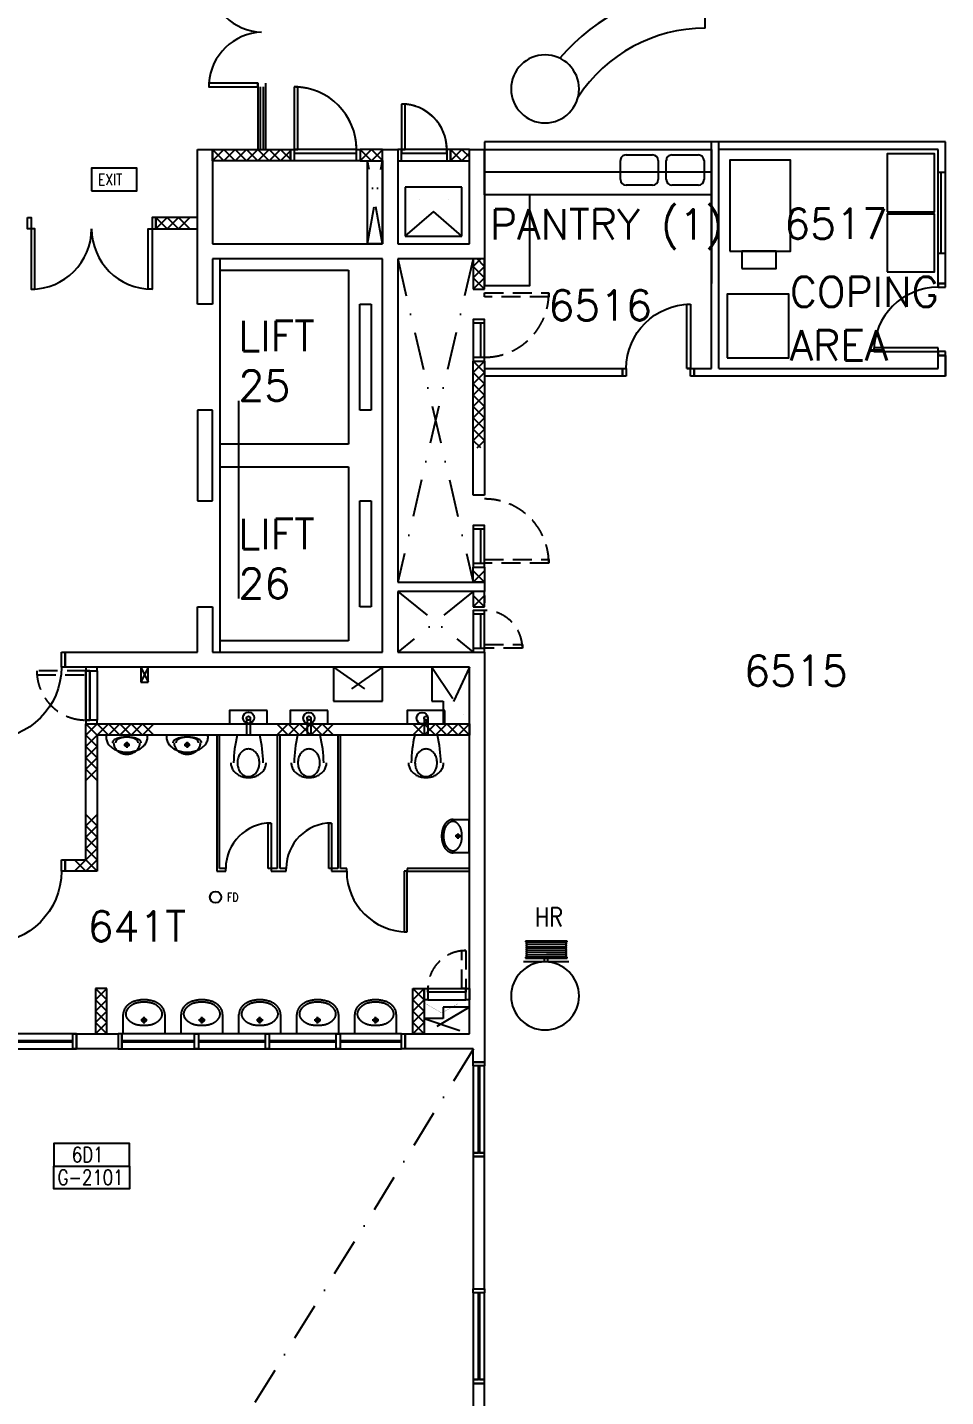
# Model space of a CAD drawing. Header units: millimetres. Extents: x -68474 to 336700, y -113450 to 53663.
# Drawn here: x 107150 to 119300, y 1500 to 19614 of the extents above; entities that cross this region are included whole.
import ezdxf

# ---------------------------------------------------------------- set-up
doc = ezdxf.new("R2010")
doc.units = ezdxf.units.MM
doc.header["$LTSCALE"] = 1000
doc.linetypes.add('S3148a$0$DASHDOT', pattern=[1, 0.5, -0.25, 0, -0.25])
doc.linetypes.add('S3148a$0$HIDDEN', pattern=[0.375, 0.25, -0.125])
for name, color, linetype in [('S3148a$0$10', 7, 'Continuous'), ('S3148a$0$11', 14, 'Continuous'), ('S3148a$0$17', 1, 'Continuous'), ('S3148a$0$20', 7, 'Continuous'), ('S3148a$0$22', 7, 'Continuous'), ('S3148a$0$23', 7, 'Continuous'), ('S3148a$0$30', 14, 'Continuous'), ('S3148a$0$31', 7, 'Continuous'), ('S3148a$0$42', 7, 'Continuous'), ('S3148a$0$45', 7, 'Continuous'), ('S3148a$0$49', 7, 'Continuous'), ('S3148a$0$56', 7, 'Continuous'), ('S3148a$0$6', 7, 'Continuous'), ('S3148a$0$7', 7, 'Continuous'), ('S3148a$0$L3', 3, 'Continuous'), ('S3148a$0$ROOM-NO', 4, 'Continuous')]:
    doc.layers.add(name, color=color, linetype=linetype)
doc.styles.add('S3148a$0$STANDARD', font='SIMPLEX')

# ---------------------------------------------------------------- blocks, each defined once
blk = doc.blocks.new('S3148a$0$URINAL')
at = {"layer": 'S3148a$0$49', "color": 14, "linetype": 'Continuous'}
for p, q in [((0.1974, 0.126), (-0.1974, 0.126)), ((-0.04, 0), (0.04, 0)), ((0, 0.04), (0, -0.04))]:
    blk.add_line(p, q, dxfattribs=at)
for points in [[(-0.273721, 0.119107, 0.048119), (-0.274713, 0.091518, 0.047357), (-0.27049, 0.064232, 0.046233), (-0.260788, 0.03713, 0.041674), (-0.246508, 0.012101, 0.039825), (-0.226759, -0.012176, 0.034711), (-0.203615, -0.033287, 0.033156), (-0.175464, -0.052688, 0.029346), (-0.145101, -0.06845, 0.028353), (-0.110889, -0.081463, 0.026166), (-0.075456, -0.090689, 0.025698), (-0.037933, -0.096404, 0.024996), (-0.000022, -0.0983, 0.024996), (0.03789, -0.096409, 0.025697), (0.075414, -0.090698, 0.026165), (0.110849, -0.081476, 0.028351), (0.145064, -0.068466, 0.029343), (0.17543, -0.052708, 0.033153), (0.203585, -0.033311, 0.034708), (0.226734, -0.012202, 0.039821), (0.246488, 0.012072, 0.04167), (0.260774, 0.0371, 0.04623), (0.270482, 0.0642, 0.047355), (0.274711, 0.091486, 0.04812), (0.273725, 0.119075)], [(0.1908, 0.025, 0.083482), (0.188991, 0.03515, 0.065598), (0.184299, 0.044412, 0.056472), (0.175633, 0.054321, 0.037114), (0.165238, 0.0625, 0.032656), (0.15052, 0.071105, 0.023126), (0.134916, 0.078033, 0.021129), (0.115388, 0.084738, 0.016704), (0.0954, 0.089952, 0.015769), (0.072504, 0.094378, 0.013783), (0.049383, 0.097445, 0.013403), (0.024725, 0.09937, 0.012829), (0, 0.1, 0.012829), (-0.024725, 0.09937, 0.013403), (-0.049383, 0.097445, 0.013783), (-0.072504, 0.094378, 0.015769), (-0.0954, 0.089952, 0.016704), (-0.115388, 0.084738, 0.021129), (-0.134916, 0.078033, 0.023126), (-0.15052, 0.071105, 0.032656), (-0.165238, 0.0625, 0.037114), (-0.175633, 0.054321, 0.056472), (-0.184299, 0.044412, 0.065598), (-0.188991, 0.03515, 0.083482), (-0.1908, 0.025)], [(-0.175, 0.025, 0.038178), (-0.173484, 0.005365, 0.037495), (-0.169037, -0.013823, 0.037046), (-0.161603, -0.03254, 0.035338), (-0.151555, -0.05, 0.034659), (-0.138695, -0.066464, 0.032641), (-0.123744, -0.081066, 0.03198), (-0.106365, -0.094109, 0.030253), (-0.0875, -0.104904, 0.029763), (-0.066836, -0.113626, 0.028649), (-0.045293, -0.119889, 0.028395), (-0.022791, -0.12372, 0.028014), (0, -0.125, 0.028014), (0.022791, -0.12372, 0.028395), (0.045293, -0.119889, 0.028649), (0.066836, -0.113626, 0.029763), (0.0875, -0.104904, 0.030253), (0.106365, -0.094109, 0.03198), (0.123744, -0.081066, 0.032641), (0.138695, -0.066464, 0.034659), (0.151555, -0.05, 0.035338), (0.161603, -0.03254, 0.037046), (0.169037, -0.013823, 0.037495), (0.173484, 0.005365, 0.038178), (0.175, 0.025)], [(0.15, 0.025, 0.065631), (0.14863, 0.035003, 0.05706), (0.144889, 0.044412, 0.052063), (0.138229, 0.054122, 0.039107), (0.129904, 0.0625, 0.035428), (0.118478, 0.071004, 0.027056), (0.106066, 0.078033, 0.025066), (0.090809, 0.084699, 0.020572), (0.075, 0.089952, 0.01956), (0.057052, 0.094366, 0.017395), (0.038823, 0.097445, 0.016967), (0.019455, 0.099368, 0.016322), (0, 0.1, 0.016322), (-0.019455, 0.099368, 0.016967), (-0.038823, 0.097445, 0.017395), (-0.057052, 0.094366, 0.01956), (-0.075, 0.089952, 0.020572), (-0.090809, 0.084699, 0.025066), (-0.106066, 0.078033, 0.027056), (-0.118478, 0.071004, 0.035428), (-0.129904, 0.0625, 0.039107), (-0.138229, 0.054122, 0.052063), (-0.144889, 0.044412, 0.05706), (-0.14863, 0.035003, 0.065631), (-0.15, 0.025)]]:
    blk.add_lwpolyline(points, format="xyb", dxfattribs=at)
blk.add_circle((0, 0), 0.025, dxfattribs=at)
blk = doc.blocks.new('S3148a$0$WHB')
at = {"layer": 'S3148a$0$49', "color": 14, "linetype": 'Continuous'}
for p, q in [((-0.319, -0.18), (-0.231, -0.18)), ((-0.275, -0.1358), (-0.275, -0.224))]:
    blk.add_line(p, q, dxfattribs=at)
blk.add_lwpolyline([(-0.5499, -0.257), (-0.5499, 0), (0, 0), (0, -0.257)], dxfattribs=at)
for points in [[(-0.2749, -0.1127, 0.004239), (-0.289204, -0.113251, 0.002651), (-0.3035, -0.114, 0.003533), (-0.31721, -0.114869, 0.006003), (-0.3309, -0.116, 0.015073), (-0.34193, -0.117427, 0.005128), (-0.3529, -0.1193, 0.012086), (-0.365606, -0.121897, 0.007915), (-0.3782, -0.125, 0.017555), (-0.394382, -0.129857, 0.016389), (-0.4102, -0.1358, 0.012678), (-0.421941, -0.140931, 0.028606), (-0.4332, -0.147, 0.005075), (-0.441524, -0.152288, 0.008504), (-0.4497, -0.1578, 0.002696), (-0.457488, -0.163282, 0.012777), (-0.4651, -0.169, 0.01603), (-0.471331, -0.174302, 0.016779), (-0.4772, -0.18, 0.006146), (-0.482301, -0.18541, 0.012077), (-0.4872, -0.191, 0.004888), (-0.491647, -0.196462, 0.003638), (-0.496, -0.202, 0.008947), (-0.499981, -0.207341, 0.006073), (-0.5038, -0.2128, 0.039408), (-0.506807, -0.218138, 0.017301), (-0.5092, -0.2238, 0.017623), (-0.513063, -0.234644, 0.033372), (-0.5158, -0.2458, 0.018563), (-0.516526, -0.251381, 0.012968), (-0.5169, -0.257, 0.012131), (-0.517005, -0.262402, 0.016663), (-0.5168, -0.2678, 0.029632), (-0.515325, -0.278934, 0.031912), (-0.5125, -0.2898, 0.01542), (-0.510432, -0.295474, 0.017108), (-0.508, -0.301, 0.002382), (-0.505364, -0.306433, 0.00952), (-0.5026, -0.3118, 0.009627), (-0.499383, -0.317448, 0.005168), (-0.496, -0.323, 0.013642), (-0.4923, -0.328605, 0.013648), (-0.4883, -0.334, 0.020386), (-0.483532, -0.339563, 0.012995), (-0.4784, -0.3448, 0.006177), (-0.472406, -0.350518, 0.012992), (-0.4662, -0.356, 0.001911), (-0.459656, -0.361407, -0.00085), (-0.4531, -0.3668, -0.002763), (-0.446549, -0.372299, 0.002623), (-0.44, -0.3778, 0.05247), (-0.430413, -0.38396, 0.00623), (-0.4201, -0.389, 0.021349), (-0.40648, -0.394932, 0.010161), (-0.3925, -0.4, 0.016064), (-0.372847, -0.406015, 0.009991), (-0.3529, -0.411, 0.017366), (-0.335986, -0.414265, 0.012989), (-0.3189, -0.4165, 0.01392), (-0.296931, -0.418207, 0.013692), (-0.2749, -0.4187, 0.012459), (-0.252921, -0.41804, 0.012166), (-0.231, -0.4163, 0.011998), (-0.213873, -0.414128, 0.016069), (-0.1969, -0.411, 0.011274), (-0.176834, -0.406224, 0.025447), (-0.1572, -0.4, 0.011112), (-0.144438, -0.394863, 0.017831), (-0.132, -0.389, 0.002905), (-0.121887, -0.383776, 0.025327), (-0.1121, -0.378, 0.00801), (-0.10424, -0.372551, 0.011565), (-0.0966, -0.3668, 0.003173), (-0.089937, -0.361475, 0.008314), (-0.0834, -0.356, 0.007853), (-0.077264, -0.350493, 0.007586), (-0.0713, -0.3448, 0.011579), (-0.066181, -0.339552, 0.019406), (-0.0614, -0.334, 0.014434), (-0.057382, -0.328617, 0.016024), (-0.0537, -0.323, 0.005126), (-0.050381, -0.31744, 0.007114), (-0.0472, -0.3118, 0.007738), (-0.044393, -0.306429, 0.002848), (-0.0417, -0.301, 0.021656), (-0.039297, -0.295482, 0.014757), (-0.0373, -0.2898, 0.027907), (-0.034472, -0.279028, 0.034296), (-0.033, -0.268, 0.016613), (-0.032856, -0.262501, 0.009533), (-0.033, -0.257, 0.010392), (-0.033345, -0.251385, 0.017332), (-0.034, -0.2458, 0.037977), (-0.036661, -0.234723, 0.020366), (-0.0406, -0.224, 0.016669), (-0.043134, -0.21826, 0.03136), (-0.0462, -0.2128, 0.006089), (-0.049858, -0.207335, 0.01105), (-0.0537, -0.202, 0.005719), (-0.05808, -0.196344, 0.006781), (-0.0626, -0.1908, 0.012108), (-0.067454, -0.185313, 0.005553), (-0.0725, -0.18, 0.016017), (-0.078354, -0.174343, 0.010389), (-0.0845, -0.169, 0.020034), (-0.092125, -0.163162, 0.010765), (-0.1001, -0.1578, 0.013175), (-0.109299, -0.15223, 0.005172), (-0.1187, -0.147, 0.012528), (-0.130085, -0.141168, 0.007684), (-0.1417, -0.1358, 0.017552), (-0.156402, -0.129848, 0.019466), (-0.1715, -0.125, 0.012068), (-0.184124, -0.121804, 0.015156), (-0.1969, -0.1193, 0.00473), (-0.20783, -0.117603, 0.008692), (-0.2188, -0.1162, 0.005092), (-0.232536, -0.114838, 0.0067), (-0.2463, -0.1138, 0.005974), (-0.260594, -0.113101, 0.004448), (-0.2749, -0.1127)], [(-0.5499, -0.257, -0.002263), (-0.549724, -0.267938, 0.036796), (-0.5488, -0.2788, 0.020421), (-0.546385, -0.289895, 0.014498), (-0.5432, -0.3008, 0.010932), (-0.539394, -0.312137, 0.038908), (-0.5345, -0.323, 0.008498), (-0.528085, -0.334012, 0.008482), (-0.5213, -0.3448, -0.000875), (-0.517665, -0.350522, 0.031206), (-0.5137, -0.356, 0.012082), (-0.508833, -0.361474, 0.003111), (-0.5038, -0.3668, 0.003418), (-0.498358, -0.372457, 0.006942), (-0.4928, -0.378, 0.02136), (-0.486346, -0.383668, 0.004577), (-0.4796, -0.389, 0.010329), (-0.472016, -0.394741, 0.020459), (-0.4641, -0.4, 0.011097), (-0.454214, -0.405612, 0.000222), (-0.4442, -0.411, 0.005265), (-0.433797, -0.416491, 0.003486), (-0.4233, -0.4218, 0.03693), (-0.407126, -0.428284, 0.017242), (-0.3903, -0.433, 0.00772), (-0.365676, -0.438744, 0.00623), (-0.3409, -0.4438, 0.007249), (-0.329931, -0.445752, 0.011082), (-0.3189, -0.4473, 0.017141), (-0.296937, -0.44907, 0.013335), (-0.2749, -0.4495, 0.011832), (-0.252918, -0.448864, 0.013868), (-0.231, -0.4471, 0.010346), (-0.219921, -0.445647, 0.007504), (-0.2089, -0.4438, 0.007334), (-0.183976, -0.438946, 0.014721), (-0.1593, -0.433, 0.021098), (-0.143742, -0.427981, 0.016671), (-0.1286, -0.4218, 0.002597), (-0.116958, -0.416588, 0.013831), (-0.1055, -0.411, 0.006107), (-0.095486, -0.405597, 0.013889), (-0.0857, -0.3998, 0.009703), (-0.077806, -0.394602, 0.01659), (-0.0702, -0.389, 0.007376), (-0.063502, -0.383568, 0.018682), (-0.0571, -0.3778, 0.004037), (-0.051612, -0.372338, 0.002917), (-0.0462, -0.3668, 0.003488), (-0.041091, -0.361454, 0.007308), (-0.0361, -0.356, 0.034111), (-0.032062, -0.350644, 0.001258), (-0.0284, -0.345, 0.012547), (-0.021568, -0.33404, 0.008451), (-0.0152, -0.3228, 0.032813), (-0.01028, -0.312022, 0.01499), (-0.0064, -0.3008, 0.017513), (-0.003328, -0.2899, 0.020828), (-0.0011, -0.2788, 0.031844), (-0.000225, -0.267931, -0.001864), (0, -0.257)]]:
    blk.add_lwpolyline(points, format="xyb", dxfattribs=at)
blk.add_circle((-0.274895, -0.179899), 0.0275, dxfattribs=at)
blk = doc.blocks.new('S3148a$0$D1700B')
at = {"layer": 'S3148a$0$30', "color": 14, "linetype": 'Continuous'}
for points in [[(0, 0), (0.05, 0), (0.05, 0.95), (0.1, 0.95), (0.1, 0.15), (0, 0.15), (0, 0)], [(1.7, 0), (1.65, 0), (1.65, 0.95), (1.6, 0.95), (1.6, 0.15), (1.7, 0.15), (1.7, 0)]]:
    blk.add_lwpolyline(points, dxfattribs=at)
for centre, start, end in [((0.05, 0.15), 0, 90), ((1.650003, 0.15), 90, 180)]:
    blk.add_arc(centre, 0.800001, start, end, dxfattribs=at)
blk = doc.blocks.new('S3148a$0$D1050B')
at = {"layer": 'S3148a$0$30', "color": 14, "linetype": 'Continuous'}
for points in [[(0.05, 0.15), (0.1, 0.15), (0.1, 1.1), (0.05, 1.1)], [(0, 0), (0.05, 0), (0.05, 0.15), (0, 0.15)], [(1, 0), (1.05, 0), (1.05, 0.15), (1, 0.15)]]:
    blk.add_lwpolyline(points, close=True, dxfattribs=at)
blk.add_arc((0.05, 0.15), 0.95, 0, 90, dxfattribs=at)
blk = doc.blocks.new('S3148a$0$D1050A')
at = {"layer": 'S3148a$0$30', "color": 14, "linetype": 'Continuous'}
blk.add_lwpolyline([(0.05, 0.2), (0.05, 1.15), (0.1, 1.15), (0.1, 0.2), (0, 0.2), (0, 0), (0.05, 0), (0.05, 0.2)], dxfattribs=at)
blk.add_lwpolyline([(1, 0), (1.05, 0), (1.05, 0.2), (1, 0.2)], close=True, dxfattribs=at)
blk.add_arc((0.05, 0.2), 0.95, 0, 90, dxfattribs=at)
blk = doc.blocks.new('S3148a$0$CHAT15')
at = {"layer": 'S3148a$0$22', "color": 14, "linetype": 'Continuous'}
for points in [[(0, 0), (0.15, 0.15), (0.3, 0), (0.45, 0.15), (0.6, 0), (0.75, 0.15)], [(0, 0.15), (0.15, 0), (0.3, 0.15), (0.45, 0), (0.6, 0.15), (0.75, 0)]]:
    blk.add_lwpolyline(points, dxfattribs=at)
blk = doc.blocks.new('S3148a$0$HAT15')
at = {"layer": 'S3148a$0$22', "color": 14, "linetype": 'Continuous'}
for p, q in [((0, 0), (0.15, 0.15)), ((0, 0.15), (0.15, 0))]:
    blk.add_line(p, q, dxfattribs=at)
blk = doc.blocks.new('S3148a$0$ARROW')
at = {"layer": 'S3148a$0$7', "color": 3, "linetype": 'Continuous', "const_width": 0.005}
blk.add_lwpolyline([(-0.433, 0.25), (0, 0), (0.433, 0.25)], dxfattribs=at)
blk = doc.blocks.new('S3148a$0$H300')
at = {"layer": 'S3148a$0$22', "color": 14, "linetype": 'Continuous'}
for points in [[(0, 0), (0.15, 0.15), (0.3, 0)], [(0, 0.15), (0.15, 0), (0.3, 0.15)]]:
    blk.add_lwpolyline(points, dxfattribs=at)
blk = doc.blocks.new('S3148a$0$H450')
at = {"layer": 'S3148a$0$22', "color": 1, "linetype": 'Continuous'}
for points in [[(0, 0.15), (0.15, 0), (0.3, 0.15), (0.45, 0)], [(0, 0), (0.15, 0.15), (0.3, 0), (0.45, 0.15)]]:
    blk.add_lwpolyline(points, dxfattribs=at)
blk = doc.blocks.new('S3148a$0$FD')
at = {"layer": 'S3148a$0$45', "linetype": 'Continuous'}
blk.add_circle((0, 0), 0.1, dxfattribs=at)
at = {"layer": 'S3148a$0$45', "linetype": 'Continuous', "style": 'S3148a$0$STANDARD', "width": 0.8}
blk.add_text('FD', height=0.15, dxfattribs=at).set_placement((0.2, -0.075))
blk = doc.blocks.new('S3148a$0$STCODE')
at = {"layer": 'S3148a$0$10', "color": 14, "linetype": 'Continuous'}
blk.add_lwpolyline([(0.5, 0), (0.5, 0.3), (-0.5, 0.3), (-0.5, 0), (0.5, 0), (0.5, -0.3), (-0.5, -0.3), (-0.5, 0)], dxfattribs=at)
at = {"layer": 'S3148a$0$10', "color": 14, "linetype": 'Continuous', "style": 'S3148a$0$STANDARD', "width": 0.8}
for tag, p in [('TAG2', (-0.3704, 0.05)), ('TAG1', (-0.4498, -0.25))]:
    blk.add_attdef(tag, p, '', height=0.2, dxfattribs=at)
blk = doc.blocks.new('S3148a$0$WC')
at = {"layer": 'S3148a$0$49', "color": 14, "linetype": 'Continuous'}
blk.add_line((-0.15, 0), (0.15, 0), dxfattribs=at)
at = {"layer": 'S3148a$0$49', "color": 14, "linetype": 'S3148a$0$HIDDEN'}
for p, q in [((-0.0249, -0.2251), (-0.0249, 0)), ((0.0251, -0.2251), (0.0251, 0))]:
    blk.add_line(p, q, dxfattribs=at)
at = {"layer": 'S3148a$0$49', "color": 14, "linetype": 'Continuous'}
blk.add_lwpolyline([(0.2332, 0.364901, 0.038902), (0.231178, 0.390581, 0.038109), (0.225258, 0.415655, 0.037587), (0.215343, 0.440149, 0.035627), (0.201971, 0.462951, 0.034853), (0.184819, 0.4845, 0.032579), (0.164927, 0.503564, 0.031843), (0.141753, 0.520632, 0.029932), (0.11665, 0.534728, 0.029397), (0.089106, 0.546139, 0.028181), (0.060431, 0.554319, 0.027906), (0.030451, 0.559328, 0.027494), (0.0001, 0.561001, 0.027494), (-0.030251, 0.559328, 0.027906), (-0.060231, 0.554319, 0.028181), (-0.088906, 0.546139, 0.029397), (-0.11645, 0.534728, 0.029932), (-0.141553, 0.520632, 0.031843), (-0.164727, 0.503564, 0.032579), (-0.184619, 0.4845, 0.034853), (-0.201771, 0.462951, 0.035627), (-0.215143, 0.440149, 0.037587), (-0.225058, 0.415655, 0.038109), (-0.230978, 0.390581, 0.038902), (-0.233, 0.364901)], format="xyb", dxfattribs=at)
blk.add_lwpolyline([(0.0001, 0.548001, 0.054705), (-0.025462, 0.545135, 0.052082), (-0.049869, 0.536959, 0.050414), (-0.073337, 0.523161, 0.045092), (-0.093811, 0.505164, 0.043264), (-0.112103, 0.482153, 0.038783), (-0.126427, 0.456451, 0.037617), (-0.137274, 0.427211, 0.0353), (-0.143781, 0.396696, 0.034916), (-0.145996, 0.364901, 0.034916), (-0.143781, 0.333106, 0.0353), (-0.137274, 0.30259, 0.037617), (-0.126427, 0.27335, 0.038783), (-0.112103, 0.247649, 0.043264), (-0.093811, 0.224638, 0.045092), (-0.073337, 0.206641, 0.050414), (-0.049869, 0.192843, 0.052082), (-0.025462, 0.184667, 0.054705), (0.0001, 0.1818, 0.054705), (0.025662, 0.184667, 0.052082), (0.050069, 0.192843, 0.050414), (0.073537, 0.206641, 0.045092), (0.094011, 0.224638, 0.043264), (0.112303, 0.247649, 0.038783), (0.126627, 0.27335, 0.037617), (0.137474, 0.30259, 0.0353), (0.143981, 0.333106, 0.034916), (0.146196, 0.364901, 0.034916), (0.143981, 0.396696, 0.0353), (0.137474, 0.427211, 0.037617), (0.126627, 0.456451, 0.038783), (0.112303, 0.482153, 0.043264), (0.094011, 0.505164, 0.045092), (0.073537, 0.523161, 0.050414), (0.050069, 0.536959, 0.052082), (0.025662, 0.545135, 0.054705), (0.0001, 0.548001)], format="xyb", close=True, dxfattribs=at)
blk.add_lwpolyline([(-0.2499, -0.3251), (0.2501, -0.3251), (0.2501, -0.1501), (-0.2499, -0.1501)], close=True, dxfattribs=at)
at = {"layer": 'S3148a$0$49', "color": 14, "linetype": 'S3148a$0$HIDDEN'}
blk.add_circle((0.0001, -0.2251), 0.025, dxfattribs=at)
at = {"layer": 'S3148a$0$49', "color": 14, "linetype": 'Continuous'}
for centre, start, end in [((1.535286, 0.397752), 181.087625, 193.279619), ((-1.535086, 0.397752), 346.720381, 358.912375)]:
    blk.add_arc(centre, 1.731561, start, end, dxfattribs=at)
blk = doc.blocks.new('S3148a$0$INSINK')
at = {"layer": 'S3148a$0$49', "color": 14, "linetype": 'Continuous'}
for p, q in [((0.075, 0.4), (0.425, 0.4)), ((0, 0.075), (0, 0.325)), ((0.5, 0.325), (0.5, 0.075)), ((0.425, 0), (0.075, 0))]:
    blk.add_line(p, q, dxfattribs=at)
for centre, start, end in [((0.075, 0.325001), 90, 180), ((0.425001, 0.325001), 0, 90), ((0.075, 0.075), 180, 270), ((0.425001, 0.075), 270, 0)]:
    blk.add_arc(centre, 0.075, start, end, dxfattribs=at)
blk = doc.blocks.new('S3148a$0$AP')
at = {"layer": 'S3148a$0$30', "color": 14, "linetype": 'Continuous'}
blk.add_line((0.05, 0.05), (0.5, 0.05), dxfattribs=at)
for points in [[(0, 0), (0.55, 0), (0.55, 0.15), (0, 0.15)], [(0.05, 0), (0.5, 0), (0.5, 0.15), (0.05, 0.15)]]:
    blk.add_lwpolyline(points, close=True, dxfattribs=at)
blk = doc.blocks.new('S3148a$0$H150')
at = {"layer": 'S3148a$0$22', "color": 1, "linetype": 'Continuous'}
for p, q in [((0, 0), (0.15, 0.15)), ((0, 0.15), (0.15, 0))]:
    blk.add_line(p, q, dxfattribs=at)
blk = doc.blocks.new('S3148a$0$EXIT')
at = {"layer": 'S3148a$0$56', "color": 1, "linetype": 'Continuous'}
blk.add_lwpolyline([(0, 0), (0.6, 0), (0.6, 0.3), (0, 0.3)], close=True, dxfattribs=at)
at = {"layer": 'S3148a$0$56', "color": 1, "linetype": 'Continuous', "style": 'S3148a$0$STANDARD', "width": 0.8}
blk.add_text('EXIT', height=0.15, dxfattribs=at).set_placement((0.0816, 0.0747))
blk = doc.blocks.new('S3148a$0$HR')
at = {"layer": 'S3148a$0$56', "color": 1, "linetype": 'S3148a$0$HIDDEN'}
for p, q in [((-0.3, 0), (0.3, 0)), ((0.249, -0.0595), (-0.2491, -0.0671)), ((0.249, -0.0863), (-0.2491, -0.0939)), ((0.249, -0.1131), (-0.2491, -0.1207)), ((0.249, -0.1399), (-0.2491, -0.1475)), ((0.249, -0.1667), (-0.2491, -0.1743)), ((-0.2491, -0.201), (0.249, -0.1934)), ((0.249, -0.2202), (-0.2491, -0.2278)), ((0.249, -0.247), (-0.2491, -0.2546))]:
    blk.add_line(p, q, dxfattribs=at)
for points in [[(-0.275, -0.0575), (-0.275, -0.045), (0.275, -0.045), (0.275, -0.0575)], [(0.02, -0.0001), (0.02, -0.045), (-0.03, -0.045), (-0.03, -0.0001)], [(0.275, -0.2575), (0.275, -0.27), (-0.275, -0.27), (-0.275, -0.2575)]]:
    blk.add_lwpolyline(points, close=True, dxfattribs=at)
for centre, start, end in [((-0.2491, -0.08055), 89.999978, 269.999972), ((-0.2491, -0.107336), 89.999978, 269.999972), ((-0.2491, -0.134122), 89.999978, 269.999972), ((-0.2491, -0.160907), 89.999978, 269.999972), ((-0.2491, -0.187693), 89.999978, 269.999972), ((0.249, -0.07295), 270.000028, 90.000022), ((0.249, -0.099736), 270.000028, 90.000022), ((0.249, -0.126522), 270.000028, 90.000022), ((0.249, -0.153307), 270.000028, 90.000022), ((0.249, -0.180093), 270.000028, 90.000022), ((-0.2491, -0.214479), 89.999978, 269.999972), ((-0.2491, -0.241265), 89.999978, 269.999972), ((0.249, -0.206879), 270.000028, 90.000022), ((0.249, -0.233665), 270.000028, 90.000022)]:
    blk.add_arc(centre, 0.013393, start, end, dxfattribs=at)
blk = doc.blocks.new('S3148a$0$D950A')
at = {"layer": 'S3148a$0$17', "color": 14, "linetype": 'Continuous'}
blk.add_line((0.95, 0.05), (0.95, 0), dxfattribs=at)
at = {"layer": 'S3148a$0$30', "color": 14, "linetype": 'Continuous'}
for p, q in [((0.1, 0.95), (0.05, 0.95)), ((0.05, 0.95), (0.05, 0.1)), ((0.1, 0.1), (0.1, 0.95)), ((0.05, 0.1), (0, 0.1)), ((0, 0.1), (0, 0)), ((0, 0), (0.05, 0)), ((0.05, 0), (0.05, 0.1)), ((0.05, 0.1), (0.1, 0.1)), ((0.95, 0.1), (0.9, 0.1)), ((0.9, 0.1), (0.9, 0)), ((0.9, 0), (0.95, 0)), ((0.95, 0), (0.95, 0.1))]:
    blk.add_line(p, q, dxfattribs=at)
for points in [[(0, 0), (0, 0.1)], [(0.95, 0), (0.95, 0.1)]]:
    blk.add_lwpolyline(points, dxfattribs=at)
blk.add_ellipse((0.05, 0.1), major_axis=(0.601, 0.601), ratio=1, start_param=5.497787, end_param=7.068583, dxfattribs=at)

msp = doc.modelspace()

# ---------------------------------------------------------------- linework, layer by layer
at = {"layer": 'S3148a$0$11', "linetype": 'Continuous'}
for p, q in [((109400, 15949.9), (109400, 17999.9)), ((109400, 17999.9), (109600, 17999.9)), ((109600, 17999.9), (109600, 16749.9)), ((111850, 16749.9), (111850, 17999.9)), ((111850, 17999.9), (112050, 17999.9)), ((112050, 17999.9), (112050, 16749.9)), ((113000, 16749.9), (113000, 17999.9)), ((113000, 17999.9), (113200, 17999.9)), ((113200, 17999.9), (113200, 16549.9)), ((111650, 16749.9), (111650, 17849.9)), ((111650, 17849.9), (111850, 17849.9)), ((111850, 17849.9), (111850, 16749.9)), ((112900, 17499.9), (112150, 17499.9)), ((112150, 17499.9), (112150, 16849.9)), ((112900, 16849.9), (112900, 17499.9)), ((109400, 17099.9), (108850, 17099.9)), ((108850, 17099.9), (108850, 16949.9)), ((109400, 16949.9), (109400, 17099.9)), ((108850, 16949.9), (109400, 16949.9)), ((112150, 16849.9), (112900, 16849.9)), ((109600, 16749.9), (111850, 16749.9)), ((111850, 16749.9), (111650, 16749.9)), ((112050, 16749.9), (113000, 16749.9)), ((111850, 16549.9), (109600, 16549.9)), ((109600, 16549.9), (109600, 15949.9)), ((109700, 11349.9), (109700, 16549.9)), ((111850, 11349.9), (111850, 16549.9)), ((113200, 16549.9), (112050, 16549.9)), ((112050, 16549.9), (112050, 12274.9)), ((109600, 15949.9), (109400, 15949.9)), ((109600, 14549.9), (109400, 14549.9)), ((109400, 14549.9), (109400, 13349.9)), ((109600, 13349.9), (109600, 14549.9)), ((109400, 13349.9), (109600, 13349.9)), ((112050, 12274.9), (113200, 12274.9)), ((113200, 12149.9), (112050, 12149.9)), ((112050, 12149.9), (112050, 11349.9)), ((113200, 12149.9), (113050, 12149.9)), ((113050, 12149.9), (113050, 11949.9)), ((113200, 12274.9), (113200, 12149.9)), ((113200, 11949.9), (113200, 12149.9)), ((109400, 11349.9), (109400, 11949.9)), ((109400, 11949.9), (109600, 11949.9)), ((109600, 11949.9), (109600, 11349.9)), ((113050, 11949.9), (113200, 11949.9)), ((107650, 11149.9), (107650, 11349.9)), ((107650, 11349.9), (109400, 11349.9)), ((109600, 11349.9), (111850, 11349.9)), ((112050, 11349.9), (113200, 11349.9)), ((113200, 11349.9), (113200, 5925)), ((113000, 11149.9), (107650, 11149.9)), ((108750, 11149.9), (108650, 11149.9)), ((108650, 11149.9), (108650, 10949.9)), ((108750, 10949.9), (108750, 11149.9)), ((111850, 11149.9), (111200, 11149.9)), ((111200, 11149.9), (111200, 10699.9)), ((111850, 10699.9), (111850, 11149.9)), ((112500, 11149.9), (112500, 10699.9)), ((113000, 11149.9), (112500, 11149.9)), ((113000, 6299.9), (113000, 11149.9)), ((113000, 10399.9), (113000, 11149.9)), ((108650, 10949.9), (108750, 10949.9)), ((111200, 10699.9), (111850, 10699.9)), ((112500, 10699.9), (112650, 10699.9)), ((112650, 10699.9), (112650, 10499.9)), ((107925, 8599.9), (107925, 10399.9)), ((107925, 10399.9), (113000, 10399.9)), ((112650, 10499.9), (112650, 10399.9)), ((112650, 10399.9), (113000, 10399.9)), ((113000, 10399.9), (113000, 10249.9)), ((113000, 10249.9), (108075, 10249.9)), ((108075, 10249.9), (108075, 8449.9)), ((107650, 8449.9), (107650, 8599.9)), ((107650, 8599.9), (107925, 8599.9)), ((108075, 8449.9), (107650, 8449.9)), ((108200, 6899.9), (108050, 6899.9)), ((108050, 6899.9), (108050, 6299.9)), ((108200, 6299.9), (108200, 6899.9)), ((112250, 6299.9), (112250, 6899.9)), ((112250, 6899.9), (112400, 6899.9)), ((112400, 6899.9), (112400, 6299.9)), ((113000, 6649.9), (112650, 6649.9)), ((112650, 6649.9), (112650, 6499.9)), ((113000, 6299.9), (113000, 6649.9)), ((112650, 6499.9), (112400, 6499.9)), ((112400, 6499.9), (112400, 6299.9)), ((107800, 6099.9), (107800, 6299.9)), ((107800, 6299.9), (108350, 6299.9)), ((108050, 6299.9), (108200, 6299.9)), ((108350, 6299.9), (108350, 6099.9)), ((112150, 6100.1), (112150, 6299.9)), ((112150, 6299.9), (113000, 6299.9)), ((112400, 6299.9), (112250, 6299.9)), ((112400, 6299.9), (113000, 6299.9)), ((108350, 6099.9), (107800, 6099.9)), ((113050.4, 6100.1), (112150, 6100.1)), ((113050.4, 5925), (113050.4, 6100.1)), ((113200, 5925), (113050.4, 5925))]:
    msp.add_line(p, q, dxfattribs=at)
at = {"layer": 'S3148a$0$11', "linetype": 'S3148a$0$DASHDOT'}
for p, q in [((111650, 16749.9), (111850, 17849.9)), ((111850, 16749.9), (111650, 17849.9)), ((112150, 16849.9), (112900, 17499.9)), ((112900, 16849.9), (112150, 17499.9)), ((112050, 16549.9), (113050, 12274.9)), ((113049.9, 16549.8), (112050, 12274.9)), ((112050, 12149.9), (113050, 11349.9)), ((113050, 12149.9), (112050, 11349.9)), ((108750, 11149.9), (108650, 10949.9)), ((108650, 11149.9), (108750, 10949.9)), ((111850, 11149.9), (111200, 10699.9)), ((111200, 11149.9), (111850, 10699.9)), ((112500, 11149.9), (113000, 10399.9)), ((113000, 11149.9), (112650, 10399.9)), ((113000, 6649.9), (112400, 6299.9)), ((112400, 6499.9), (113000, 6299.9))]:
    msp.add_line(p, q, dxfattribs=at)
at = {"layer": 'S3148a$0$17'}
for p, q in [((116116.3, 19602.1), (116116.3, 20102.1)), ((110200, 18875), (110200, 18000.1)), ((110300, 18875), (110300, 18000.1)), ((109770, 18825.1), (109820, 18825.1)), ((110230, 18825), (110230, 18000.1)), ((110270, 18825), (110270, 18000.1)), ((109600, 17850.1), (109750, 18000.1)), ((109600, 18000.1), (109750, 17850.1)), ((109600, 17850.1), (109600, 18000.1)), ((109600, 18000.1), (110630, 18000.1)), ((109750, 18000.1), (109900, 17850.1)), ((109750, 17850.1), (109900, 18000.1)), ((109900, 17850.1), (110050, 18000.1)), ((109900, 18000.1), (110050, 17850.1)), ((110050, 18000.1), (110200, 17850.1)), ((110050, 17850.1), (110200, 18000.1)), ((110200, 17850.1), (110350, 18000.1)), ((110200, 18000.1), (110350, 17850.1)), ((110350, 18000.1), (110500, 17850.1)), ((110350, 17850.1), (110500, 18000.1)), ((110500, 18000.1), (110630, 17870.1)), ((110500, 17850.1), (110630, 17980.1)), ((110630, 18000.1), (110630, 17850.1)), ((110630, 18000.1), (110680, 18000.1)), ((110630, 17850.1), (110630, 18000.1)), ((110680, 18000.1), (110730, 18000.1)), ((111505, 18000.1), (110680, 18000.1)), ((110680, 18000.1), (110680, 17950.1)), ((110680, 18000.1), (110680, 17850.1)), ((110680, 17950.1), (111505, 17950.1)), ((111505, 17950.1), (111505, 18000.1)), ((111505, 18000.1), (111555, 18000.1)), ((111505, 17850.1), (111505, 18000.1)), ((111850, 18000.1), (111555, 18000.1)), ((111555, 18000.1), (111555, 17850.1)), ((111555, 18000.1), (111555, 17850.1)), ((111850, 17850.1), (111850, 18000.1)), ((112100, 17999.9), (112050, 17999.9)), ((112050, 17999.9), (112050, 17849.9)), ((112100, 17999.9), (112150, 17999.9)), ((112700, 17999.9), (112100, 17999.9)), ((112100, 17999.9), (112100, 17949.9)), ((112100, 17849.9), (112100, 17999.9)), ((112100, 17949.9), (112700, 17949.9)), ((112700, 17949.9), (112700, 17999.9)), ((112750, 17999.9), (112700, 17999.9)), ((112700, 17999.9), (112700, 17849.9)), ((112750, 17849.9), (112900, 17999.9)), ((112750, 17999.9), (112900, 17849.9)), ((113000, 17999.9), (112750, 17999.9)), ((112750, 17999.9), (112750, 17849.9)), ((112750, 17849.9), (112750, 17999.9)), ((112900, 17999.9), (113000, 17899.9)), ((112900, 17849.9), (113000, 17949.9)), ((113000, 17849.9), (113000, 17999.9)), ((113200, 18100), (113200, 18000)), ((114700, 18100), (113200, 18100)), ((113200, 17500), (113200, 18000)), ((113200, 18000), (116200, 18000)), ((113200, 17400), (113200, 18000)), ((114800, 18100), (114700, 18100)), ((116300, 18100), (114800, 18100)), ((116200, 15100), (116200, 18100)), ((116300, 18100), (116200, 18100)), ((116200, 18000), (116200, 16225)), ((116200, 18000), (116200, 17500)), ((116200, 18000), (116200, 17400)), ((116300, 15100), (116300, 18100)), ((119300, 18100), (116300, 18100)), ((119200, 18000), (116300, 18000)), ((119200, 16175), (119200, 18000)), ((119300, 16175), (119300, 18100)), ((110630, 17850.1), (109600, 17850.1)), ((110680, 17850.1), (110630, 17850.1)), ((111505, 17850.1), (110680, 17850.1)), ((111555, 17850.1), (111505, 17850.1)), ((111555, 17850.1), (111850, 17850.1)), ((112050, 17849.9), (112100, 17849.9)), ((112100, 17849.9), (112700, 17849.9)), ((112700, 17849.9), (112750, 17849.9)), ((112750, 17849.9), (113000, 17849.9)), ((116200, 17700), (113200, 17700)), ((119200, 17700), (119300, 17700)), ((119240, 16625), (119240, 17700)), ((116200, 17400), (113200, 17400)), ((119200, 16625), (119300, 16625)), ((119200, 16225), (119300, 16225)), ((119200, 15100), (119200, 15375)), ((119200, 15100), (119200, 15275)), ((119200, 15275), (119300, 15275)), ((119300, 15000), (119300, 15325)), ((119300, 15000), (119300, 15325)), ((119300, 15275), (119300, 15000)), ((113200, 15100), (115075, 15100)), ((115025, 15100), (115025, 15000)), ((115875, 15100), (116200, 15100)), ((115975, 15000), (115975, 15100)), ((115975, 15100), (116200, 15100)), ((116300, 15100), (119200, 15100)), ((115075, 15000), (113200, 15000)), ((119300, 15000), (115925, 15000)), ((116300, 15000), (115975, 15000))]:
    msp.add_line(p, q, dxfattribs=at)
at = {"layer": 'S3148a$0$17', "linetype": 'Continuous'}
for p, q in [((113200, 18100), (113200, 18000)), ((113200, 12100), (113200, 12000)), ((113200, 6100), (113200, 6000))]:
    msp.add_line(p, q, dxfattribs=at)
at = {"layer": 'S3148a$0$17'}
for points in [[(110200, 18825), (110200, 18875), (109551.3, 18875), (109551.3, 18825)], [(118526.9, 17173.7), (119151.5, 17173.7), (119151.5, 17938.9), (118526.9, 17938.9)], [(116446.3, 16654.8), (117246.3, 16654.8), (117246.3, 17854.8), (116446.3, 17854.8)], [(113200, 16200), (113800, 16200), (113800, 17400), (113200, 17400)], [(118526.9, 16378.4), (119151.5, 16378.4), (119151.5, 17143.5), (118526.9, 17143.5)], [(116602.6, 16423.7), (117058.9, 16423.7), (117058.9, 16654.8), (116602.6, 16654.8)], [(116411.1, 15240.7), (117227.2, 15240.7), (117227.2, 16086.4), (116411.1, 16086.4)]]:
    msp.add_lwpolyline(points, close=True, dxfattribs=at)
for centre, radius, start, end in [((110275, 20275), 725.4, 183.95221, 268.02505), ((116116.3, 17598.2), 2504, 90, 140.07764), ((116116.3, 17598.2), 2004, 90, 146.94862), ((110275, 18825), 725.4, 91.97495, 176.04779)]:
    msp.add_arc(centre, radius, start, end, dxfattribs=at)
at = {"layer": 'S3148a$0$20', "linetype": 'Continuous'}
for p, q in [((109600, 17850.1), (109600, 18000.1)), ((109600, 18000.1), (110630, 18000.1)), ((110630, 18000.1), (110630, 17850.1)), ((111850, 18000.1), (111555, 18000.1)), ((111555, 18000.1), (111555, 17850.1)), ((111850, 17850.1), (111850, 18000.1)), ((113000, 17999.9), (112750, 17999.9)), ((112750, 17999.9), (112750, 17849.9)), ((113000, 17849.9), (113000, 17999.9)), ((110630, 17850.1), (109600, 17850.1)), ((111555, 17850.1), (111850, 17850.1)), ((112750, 17849.9), (113000, 17849.9)), ((113200, 16549.8), (113049.9, 16549.8)), ((113049.9, 16549.8), (113049.9, 16149.8)), ((113200, 16149.8), (113200, 16549.8)), ((113049.9, 16149.8), (113200, 16149.8)), ((113050, 13424.9), (113050, 15199.8)), ((113050, 15199.8), (113200, 15199.8)), ((113200, 15199.8), (113200, 13424.9)), ((113200, 13424.9), (113050, 13424.9)), ((113050, 12274.9), (113050, 12474.9)), ((113050, 12474.9), (113200, 12474.9)), ((113200, 12474.9), (113200, 12274.9)), ((113200, 12274.9), (113050, 12274.9)), ((113200.4, 4675), (113050.4, 4675)), ((113050.4, 4675), (113050.4, 2925.1)), ((113200.4, 2925.1), (113200.4, 4675)), ((113050.4, 2925.1), (113200.4, 2925.1)), ((113200.4, 1675.1), (113050.4, 1675.1)), ((113050.4, 1675.1), (113050.4, -74.9)), ((113200.4, -74.9), (113200.4, 1675.1))]:
    msp.add_line(p, q, dxfattribs=at)
at = {"layer": 'S3148a$0$22', "linetype": 'Continuous'}
for p, q in [((109600, 17850.1), (109750, 18000.1)), ((109600, 18000.1), (109750, 17850.1)), ((109750, 18000.1), (109900, 17850.1)), ((109750, 17850.1), (109900, 18000.1)), ((109900, 17850.1), (110050, 18000.1)), ((109900, 18000.1), (110050, 17850.1)), ((110050, 18000.1), (110200, 17850.1)), ((110050, 17850.1), (110200, 18000.1)), ((110200, 17850.1), (110350, 18000.1)), ((110200, 18000.1), (110350, 17850.1)), ((110350, 18000.1), (110500, 17850.1)), ((110350, 17850.1), (110500, 18000.1)), ((110500, 18000.1), (110630, 17870.1)), ((110500, 17850.1), (110630, 17980.1)), ((112750, 17849.9), (112900, 17999.9)), ((112750, 17999.9), (112900, 17849.9)), ((112900, 17999.9), (113000, 17899.9)), ((112900, 17849.9), (113000, 17949.9)), ((113049.9, 16449.8), (113149.9, 16549.8)), ((113199.9, 16449.8), (113099.9, 16549.8)), ((113049.9, 16299.8), (113199.9, 16449.8)), ((113199.9, 16299.8), (113049.9, 16449.8)), ((113199.9, 16149.8), (113049.9, 16299.8)), ((113049.9, 16149.8), (113199.9, 16299.8)), ((113200, 15049.8), (113050, 15199.8)), ((113050, 15049.8), (113200, 15199.8)), ((113050, 14899.8), (113200, 15049.8)), ((113200, 14899.8), (113050, 15049.8)), ((113200, 14749.8), (113050, 14899.8)), ((113050, 14749.8), (113200, 14899.8)), ((113050, 14599.8), (113200, 14749.8)), ((113200, 14599.8), (113050, 14749.8)), ((113200, 14449.8), (113050, 14599.8)), ((113050, 14449.8), (113200, 14599.8)), ((113050, 14299.8), (113200, 14449.8)), ((113200, 14299.8), (113050, 14449.8)), ((113200, 14149.8), (113050, 14299.8)), ((113050, 14149.8), (113200, 14299.8)), ((113150, 14049.8), (113050, 14149.8)), ((113100, 14049.8), (113200, 14149.8)), ((108050, 6749.9), (108200, 6899.9)), ((108200, 6749.9), (108050, 6899.9)), ((112400, 6749.9), (112250, 6899.9)), ((112250, 6749.9), (112400, 6899.9)), ((108200, 6599.9), (108050, 6749.9)), ((108050, 6599.9), (108200, 6749.9)), ((112250, 6599.9), (112400, 6749.9)), ((112400, 6599.9), (112250, 6749.9)), ((108050, 6449.9), (108200, 6599.9)), ((108200, 6449.9), (108050, 6599.9)), ((112400, 6449.9), (112250, 6599.9)), ((112250, 6449.9), (112400, 6599.9)), ((108200, 6299.9), (108050, 6449.9)), ((108050, 6299.9), (108200, 6449.9)), ((112250, 6299.9), (112400, 6449.9)), ((112400, 6299.9), (112250, 6449.9))]:
    msp.add_line(p, q, dxfattribs=at)
at = {"layer": 'S3148a$0$23', "linetype": 'Continuous'}
for p, q in [((107800, 6299.9), (106900, 6299.9)), ((107750, 6204.9), (106900, 6204.9)), ((106900, 6194.9), (107750, 6194.9)), ((107750, 6099.9), (107750, 6299.9)), ((107750, 6299.9), (107800, 6299.9)), ((107750, 6194.9), (107750, 6204.9)), ((107800, 6099.9), (107800, 6299.9)), ((107800, 6299.9), (107800, 6099.9)), ((108400, 6299.9), (108350, 6299.9)), ((108350, 6299.9), (108350, 6099.9)), ((112100, 6299.9), (108400, 6299.9)), ((108400, 6299.9), (108400, 6099.9)), ((108400, 6099.9), (108400, 6299.9)), ((109362.4, 6204.8), (108400, 6204.8)), ((108400, 6204.8), (108400, 6194.8)), ((108400, 6194.8), (109362.4, 6194.8)), ((109362.4, 6194.8), (109362.4, 6204.8)), ((109362.5, 6299.8), (109412.5, 6299.8)), ((109362.5, 6099.8), (109362.5, 6299.8)), ((109412.5, 6299.8), (109412.5, 6099.8)), ((110300, 6204.8), (109412.5, 6204.8)), ((109412.5, 6204.8), (109412.5, 6194.8)), ((109412.5, 6194.8), (110300, 6194.8)), ((110300, 6299.8), (110350, 6299.8)), ((110300, 6099.8), (110300, 6299.8)), ((110300, 6194.8), (110300, 6204.8)), ((110350, 6299.8), (110350, 6099.8)), ((111237.5, 6204.8), (110350, 6204.8)), ((110350, 6204.8), (110350, 6194.8)), ((110350, 6194.8), (111237.5, 6194.8)), ((111237.5, 6299.8), (111287.5, 6299.8)), ((111237.5, 6099.8), (111237.5, 6299.8)), ((111237.5, 6194.8), (111237.5, 6204.8)), ((112100, 6204.9), (111287.4, 6204.9)), ((111287.4, 6204.9), (111287.4, 6194.7)), ((111287.4, 6194.7), (112100, 6194.7)), ((111287.5, 6299.8), (111287.5, 6099.8)), ((112100, 6099.9), (112100, 6299.9)), ((112100, 6099.9), (112100, 6299.9)), ((112100, 6299.9), (112150, 6299.9)), ((112100, 6194.7), (112100, 6204.9)), ((112150, 6299.9), (112150, 6099.9)), ((106900, 6099.9), (107800, 6099.9)), ((107800, 6099.9), (107750, 6099.9)), ((108350, 6099.9), (108400, 6099.9)), ((108400, 6099.9), (112100, 6099.9)), ((109412.5, 6099.8), (109362.5, 6099.8)), ((110350, 6099.8), (110300, 6099.8)), ((111287.5, 6099.8), (111237.5, 6099.8)), ((112150, 6099.9), (112100, 6099.9)), ((113050.4, 5925), (113200.4, 5925)), ((113050.4, 5875), (113050.4, 5925)), ((113200.4, 5875), (113050.4, 5875)), ((113120.2, 5875), (113050.4, 5875)), ((113050.4, 5875), (113050.4, 4725)), ((113120.2, 4725), (113120.2, 5875)), ((113200.4, 5875), (113130.6, 5875)), ((113130.6, 5875), (113130.6, 4725)), ((113200.4, 5925), (113200.4, 5875)), ((113200.4, 4725), (113200.4, 5875)), ((113050.4, 4725), (113120.2, 4725)), ((113200.4, 4725), (113050.4, 4725)), ((113050.4, 4725), (113050.4, 4675)), ((113130.6, 4725), (113200.4, 4725)), ((113200.4, 4675), (113200.4, 4725)), ((113050.4, 4675), (113200.4, 4675)), ((113050.4, 2925.1), (113200.4, 2925.1)), ((113050.4, 2875.1), (113050.4, 2925.1)), ((113200.4, 2925.1), (113200.4, 2875.1)), ((113120.4, 2875.1), (113050.4, 2875.1)), ((113050.4, 2875.1), (113050.4, 1725.1)), ((113200.4, 2875.1), (113050.4, 2875.1)), ((113120.4, 1725.1), (113120.4, 2875.1)), ((113200.4, 2875.1), (113130.4, 2875.1)), ((113130.4, 2875.1), (113130.4, 1725.1)), ((113200.4, 1725.1), (113200.4, 2875.1)), ((113050.4, 1725.1), (113120.4, 1725.1)), ((113200.4, 1725.1), (113050.4, 1725.1)), ((113050.4, 1725.1), (113050.4, 1675.1)), ((113050.4, 1675.1), (113200.4, 1675.1)), ((113130.4, 1725.1), (113200.4, 1725.1)), ((113200.4, 1675.1), (113200.4, 1725.1))]:
    msp.add_line(p, q, dxfattribs=at)
at = {"layer": 'S3148a$0$23', "linetype": 'S3148a$0$DASHDOT'}
msp.add_line((113051.1, 6100.1), (102950.1, -10249.9), dxfattribs=at)
at = {"layer": 'S3148a$0$30', "linetype": 'S3148a$0$HIDDEN'}
for p, q in [((110680, 18825.1), (110680, 18000.1)), ((110730, 18825.1), (110680, 18825.1)), ((110730, 18000.1), (110730, 18825.1)), ((112100, 18599.9), (112100, 17999.9)), ((112150, 18599.9), (112100, 18599.9)), ((112150, 17999.9), (112150, 18599.9)), ((110680, 18000.1), (110730, 18000.1)), ((112100, 17999.9), (112150, 17999.9)), ((113199.9, 16049.8), (113199.9, 16099.8)), ((113199.9, 16099.8), (114049.9, 16099.8)), ((114049.9, 16049.8), (113199.9, 16049.8)), ((114049.9, 16099.8), (114049.9, 16049.8)), ((113200, 12524.9), (113200, 12574.9)), ((113200, 12574.9), (114050, 12574.9)), ((114050, 12524.9), (113200, 12524.9)), ((114050, 12574.9), (114050, 12524.9)), ((113200, 11449.9), (113700, 11449.9)), ((113200, 11399.9), (113200, 11449.9)), ((113700, 11449.9), (113700, 11399.9)), ((113700, 11399.9), (113200, 11399.9)), ((107275, 11099.9), (107275, 11049.9)), ((107925, 11099.9), (107275, 11099.9)), ((107275, 11049.9), (107925, 11049.9)), ((107925, 11049.9), (107925, 11099.9)), ((112900, 6899.9), (112900, 7399.9)), ((112900, 7399.9), (112950, 7399.9)), ((112950, 7399.9), (112950, 6899.9)), ((112950, 6899.9), (112900, 6899.9))]:
    msp.add_line(p, q, dxfattribs=at)
at = {"layer": 'S3148a$0$30'}
for p, q in [((110680, 18825.1), (110680, 18000.1)), ((110730, 18825.1), (110680, 18825.1)), ((110730, 18000.1), (110730, 18825.1)), ((112100, 18599.9), (112100, 17999.9)), ((112150, 18599.9), (112100, 18599.9)), ((112150, 17999.9), (112150, 18599.9))]:
    msp.add_line(p, q, dxfattribs=at)
at = {"layer": 'S3148a$0$30', "linetype": 'Continuous'}
for p, q in [((110630, 18000.1), (110680, 18000.1)), ((110630, 17850.1), (110630, 18000.1)), ((111505, 18000.1), (110680, 18000.1)), ((110680, 18000.1), (110680, 17950.1)), ((110680, 18000.1), (110680, 17850.1)), ((110680, 17950.1), (111505, 17950.1)), ((111505, 17950.1), (111505, 18000.1)), ((111505, 18000.1), (111555, 18000.1)), ((111505, 17850.1), (111505, 18000.1)), ((111555, 18000.1), (111555, 17850.1)), ((112100, 17999.9), (112050, 17999.9)), ((112050, 17999.9), (112050, 17849.9)), ((112700, 17999.9), (112100, 17999.9)), ((112100, 17999.9), (112100, 17949.9)), ((112100, 17849.9), (112100, 17999.9)), ((112100, 17949.9), (112700, 17949.9)), ((112700, 17949.9), (112700, 17999.9)), ((112750, 17999.9), (112700, 17999.9)), ((112700, 17999.9), (112700, 17849.9)), ((112750, 17849.9), (112750, 17999.9)), ((110680, 17850.1), (110630, 17850.1)), ((111505, 17850.1), (110680, 17850.1)), ((111555, 17850.1), (111505, 17850.1)), ((112050, 17849.9), (112100, 17849.9)), ((112100, 17849.9), (112700, 17849.9)), ((112700, 17849.9), (112750, 17849.9)), ((108075, 11149.9), (107925, 11149.9)), ((107925, 11149.9), (107925, 11099.9)), ((107975, 11099.9), (107925, 11099.9)), ((107925, 11099.9), (107925, 10449.9)), ((107925, 11099.9), (107975, 11099.9)), ((107925, 10449.9), (107925, 11099.9)), ((107925, 11099.9), (108075, 11099.9)), ((107975, 10449.9), (107975, 11099.9)), ((107975, 11099.9), (107975, 10449.9)), ((108075, 11099.9), (108075, 11149.9)), ((108075, 11099.9), (108075, 10449.9)), ((107925, 10449.9), (107975, 10449.9)), ((107975, 10449.9), (107925, 10449.9)), ((108075, 10449.9), (107925, 10449.9)), ((107925, 10449.9), (107925, 10399.9)), ((107925, 10399.9), (108075, 10399.9)), ((108075, 10399.9), (108075, 10449.9)), ((112400, 6899.9), (112450, 6899.9)), ((112400, 6749.9), (112400, 6899.9)), ((112450, 6899.9), (112950, 6899.9)), ((112450, 6849.9), (112450, 6899.9)), ((112450, 6899.9), (112450, 6749.9)), ((112950, 6899.9), (112950, 6849.9)), ((112950, 6749.9), (112950, 6899.9)), ((112950, 6899.9), (113000, 6899.9)), ((113000, 6899.9), (113000, 6749.9)), ((112450, 6749.9), (112400, 6749.9)), ((112950, 6849.9), (112450, 6849.9)), ((112450, 6749.9), (112950, 6749.9)), ((113000, 6749.9), (112950, 6749.9))]:
    msp.add_line(p, q, dxfattribs=at)
at = {"layer": 'S3148a$0$30', "linetype": 'S3148a$0$HIDDEN'}
for centre, radius, start, end in [((110680, 18000.1), 825, 0, 90), ((112100, 17999.9), 600, 0, 90), ((113199.9, 16099.8), 850, 270.00674, 0), ((113200, 12524.9), 850, 0, 89.99326), ((113200, 11399.9), 500, 0, 90), ((107925, 11099.9), 650, 180, 270), ((112950, 6899.9), 500, 90, 180)]:
    msp.add_arc(centre, radius, start, end, dxfattribs=at)
at = {"layer": 'S3148a$0$30'}
for centre, radius in [((110680, 18000.1), 825), ((112100, 17999.9), 600)]:
    msp.add_arc(centre, radius, 0, 90, dxfattribs=at)
at = {"layer": 'S3148a$0$31', "linetype": 'S3148a$0$HIDDEN'}
msp.add_line((113200, 17500), (113200, 18000), dxfattribs=at)
at = {"layer": 'S3148a$0$31', "linetype": 'Continuous'}
msp.add_line((113200, 17400), (113200, 18000), dxfattribs=at)
at = {"layer": 'S3148a$0$42', "linetype": 'Continuous'}
for p, q in [((109700, 16399.9), (111400, 16399.9)), ((111400, 16399.9), (111400, 14099.7)), ((111550, 15949.9), (111700, 15949.9)), ((111550, 14549.9), (111550, 15949.9)), ((111700, 15949.9), (111700, 14549.9)), ((111700, 14549.9), (111550, 14549.9)), ((111400, 14099.7), (109700, 14099.6)), ((109700, 13799.8), (111400, 13799.8)), ((111400, 13799.8), (111400, 11499.6)), ((111550, 13349.9), (111700, 13349.9)), ((111550, 11949.9), (111550, 13349.9)), ((111700, 13349.9), (111700, 11949.9)), ((111700, 11949.9), (111550, 11949.9)), ((111400, 11499.6), (109700, 11499.5))]:
    msp.add_line(p, q, dxfattribs=at)
at = {"layer": 'S3148a$0$49', "linetype": 'Continuous'}
for p, q in [((109656, 10249.9), (109656, 8449.9)), ((109694, 8487.9), (109694, 10249.9)), ((110456, 10249.9), (110456, 8487.9)), ((110494, 8487.9), (110494, 10249.9)), ((111256, 10249.9), (111256, 8487.9)), ((111294, 8487.9), (111294, 10249.9)), ((110336.9, 8487.9), (110336.9, 9087.9)), ((110336.9, 9087.9), (110374.9, 9087.9)), ((110374.9, 9087.9), (110374.9, 8487.9)), ((111136.9, 8487.9), (111136.9, 9087.9)), ((111136.9, 9087.9), (111174.9, 9087.9)), ((111174.9, 9087.9), (111174.9, 8487.9)), ((109656, 8449.9), (109774.9, 8449.9)), ((109774.9, 8487.9), (109694, 8487.9)), ((109774.9, 8449.9), (109774.9, 8487.9)), ((110374.9, 8487.9), (110336.9, 8487.9)), ((110456, 8487.9), (110374.9, 8487.9)), ((110374.9, 8487.9), (110374.9, 8449.9)), ((110374.9, 8449.9), (110574.9, 8449.9)), ((110574.9, 8487.9), (110494, 8487.9)), ((110574.9, 8449.9), (110574.9, 8487.9)), ((111174.9, 8487.9), (111136.9, 8487.9)), ((111256, 8487.9), (111174.9, 8487.9)), ((111174.9, 8487.9), (111174.9, 8449.9)), ((111174.9, 8449.9), (111374.9, 8449.9)), ((111374.9, 8487.9), (111294, 8487.9)), ((111374.9, 8449.9), (111374.9, 8487.9)), ((112174.9, 8449.9), (112136.9, 8449.9)), ((112136.9, 8449.9), (112136.9, 7649.9)), ((113000, 8487.9), (112174.9, 8487.9)), ((112174.9, 8487.9), (112174.9, 8449.9)), ((112174.9, 8449.9), (113000, 8449.9)), ((112174.9, 7649.9), (112174.9, 8449.9)), ((113000, 8449.9), (113000, 8487.9)), ((112136.9, 7649.9), (112174.9, 7649.9))]:
    msp.add_line(p, q, dxfattribs=at)
for centre in [(110077.5, 10481.2), (110874.9, 10475), (112374.9, 10475)]:
    msp.add_circle(centre, 75, dxfattribs=at)
for centre, radius, start, end in [((110374.9, 8487.9), 600, 90, 180), ((111174.9, 8487.9), 600, 90, 180), ((112174.9, 8449.9), 800, 180, 270)]:
    msp.add_arc(centre, radius, start, end, dxfattribs=at)
at = {"layer": 'S3148a$0$6', "linetype": 'Continuous'}
for centre, start, end in [((114000, 18800), 0, 180), ((114000, 18800), 180, 0), ((114000, 6800), 0, 180), ((114000, 6800), 180, 0)]:
    msp.add_arc(centre, 450, start, end, dxfattribs=at)
at = {"layer": 'S3148a$0$ROOM-NO'}
msp.add_line((109942.5, 14675.3), (109942.5, 12056.2), dxfattribs=at)

# ---------------------------------------------------------------- block references
at = {"zscale": 1000}
for name, p, xscale, yscale in [('S3148a$0$H300', (111555, 17850.1), 999.9979999999999, 999.9979999999999), ('S3148a$0$EXIT', (108000, 17449.9), 999.9979999999999, 999.9979999999999), ('S3148a$0$H450', (108850, 16949.9), 999.9979999999999, 999.9979999999999), ('S3148a$0$D1050A', (106600, 11349.9), 999.9979999999999, -999.9979999999999), ('S3148a$0$CHAT15', (108075, 10249.9), 999.9979999999999, 999.9979999999999), ('S3148a$0$URINAL', (108465.4, 10123.9), 999.994, 999.994), ('S3148a$0$URINAL', (109265.4, 10123.9), 999.994, 999.994), ('S3148a$0$D1050B', (106600, 8599.9), 999.9979999999999, -999.9979999999999), ('S3148a$0$FD', (109641.1, 8106.9), 749.999, 749.999), ('S3148a$0$ARROW', (112634.4, 6574.3), 499.999, 499.999)]:
    msp.add_blockref(name, p, dxfattribs=dict(at, xscale=xscale, yscale=yscale))
for name, p, xscale, yscale, zscale, rotation in [('S3148a$0$INSINK', (115496.4, 17925.9), 999.9979999999999, 999.9979999999999, 1000, 180), ('S3148a$0$INSINK', (116103.1, 17925.9), 999.9979999999999, 999.9979999999999, 1000, 180), ('S3148a$0$D1700B', (108850, 17099.9), 999.9979999999999, 999.9979999999999, 1000, 180), ('S3148a$0$AP', (113200, 15199.8), 999.9979999999999, 999.9979999999999, 1000, 90), ('S3148a$0$AP', (113200, 12474.9), 999.9979999999999, 999.9979999999999, 1000, 90), ('S3148a$0$H150', (113200, 12274.9), 999.9979999999999, 999.9979999999999, 1000, 90), ('S3148a$0$H150', (113200, 11949.9), 999.9979999999999, 999.9979999999999, 1000, 90), ('S3148a$0$AP', (113200, 11349.9), 999.9979999999999, 999.9979999999999, 1000, 90), ('S3148a$0$WC', (110075.1, 10249.8), 999.9979999999999, 999.9979999999999, 1000, 180), ('S3148a$0$WC', (110875.1, 10249.8), 999.9979999999999, 999.9979999999999, 1000, 180), ('S3148a$0$WC', (112425.1, 10249.8), 999.9979999999999, 999.9979999999999, 1000, 180), ('S3148a$0$CHAT15', (107925, 10399.9), 999.9979999999999, 999.9979999999999, 1000, 270), ('S3148a$0$CHAT15', (111200, 10399.9), 999.9979999999999, 999.9979999999999, 1000, 180), ('S3148a$0$CHAT15', (113000, 10399.9), 999.9979999999999, 999.9979999999999, 1000, 180), ('S3148a$0$CHAT15', (108075, 8449.9), 999.9979999999999, 999.9979999999999, 1000, 90), ('S3148a$0$WHB', (112990.7, 8695), 799.9984, 799.9984, 800, 270), ('S3148a$0$HAT15', (107925, 8599.9), 999.9979999999999, 999.9979999999999, 1000, 180), ('S3148a$0$WHB', (108418.2, 6299.9), 999.9979999999999, 999.9979999999999, 1000, 180), ('S3148a$0$WHB', (109184.1, 6299.9), 999.9979999999999, 999.9979999999999, 1000, 180), ('S3148a$0$WHB', (109950, 6299.9), 999.9979999999999, 999.9979999999999, 1000, 180), ('S3148a$0$WHB', (110715.9, 6299.9), 999.9979999999999, 999.9979999999999, 1000, 180), ('S3148a$0$WHB', (111481.8, 6299.9), 999.9979999999999, 999.9979999999999, 1000, 180)]:
    msp.add_blockref(name, p, dxfattribs=dict(xscale=xscale, yscale=yscale, zscale=zscale, rotation=rotation))
at = {"xscale": 999.9979999999999, "yscale": 999.9979999999999, "zscale": 1000}
msp.add_blockref('S3148a$0$STCODE', (108000, 4550), dxfattribs=at).add_auto_attribs({'TAG1': 'G-2101', 'TAG2': ' 6D1'})
at = {"layer": 'S3148a$0$17', "xscale": 999.9979999999999, "yscale": 999.9979999999999, "zscale": 1000}
msp.add_blockref('S3148a$0$H300', (111555, 17850.1), dxfattribs=at)
for name, p, rotation in [('S3148a$0$INSINK', (115496.4, 17925.9), 180), ('S3148a$0$D950A', (119300, 15275), 90)]:
    msp.add_blockref(name, p, dxfattribs=dict(at, rotation=rotation))
at = {"layer": 'S3148a$0$30', "xscale": -999.9979999999999, "yscale": 999.9979999999999, "zscale": 1000}
msp.add_blockref('S3148a$0$D950A', (115975, 15000), dxfattribs=at)
at = {"layer": 'S3148a$0$L3', "xscale": -1000.143, "yscale": 1000.143, "zscale": 1000, "rotation": 180}
msp.add_blockref('S3148a$0$HR', (114016.4, 7256.8), dxfattribs=at)

# ---------------------------------------------------------------- texts
at = {"layer": 'S3148a$0$L3', "style": 'S3148a$0$STANDARD', "width": 0.8}
msp.add_text('HR', height=250, dxfattribs=at).set_placement((113865.2, 7719))
at = {"layer": 'S3148a$0$ROOM-NO', "style": 'S3148a$0$STANDARD'}
for s, p in [('PANTRY (1)', (113271.1, 16808.3)), ('6517', (117164.4, 16815.6)), ('COPING', (117238.6, 15915.4)), ('6516 ', (114043, 15736.8)), ('LIFT', (109942.5, 15331.4)), ('AREA', (117238.6, 15205.9)), ('25', (109942.5, 14675.3)), ('25', (109942.5, 14675.3)), ('LIFT', (109942.5, 12712.3)), ('26', (109942.5, 12056.2)), ('26', (109942.5, 12056.2)), ('6515 ', (116633.9, 10903.5)), ('641T', (107947.2, 7521.9))]:
    msp.add_text(s, height=400, dxfattribs=at).set_placement(p)

doc.saveas('drawing.dxf')
